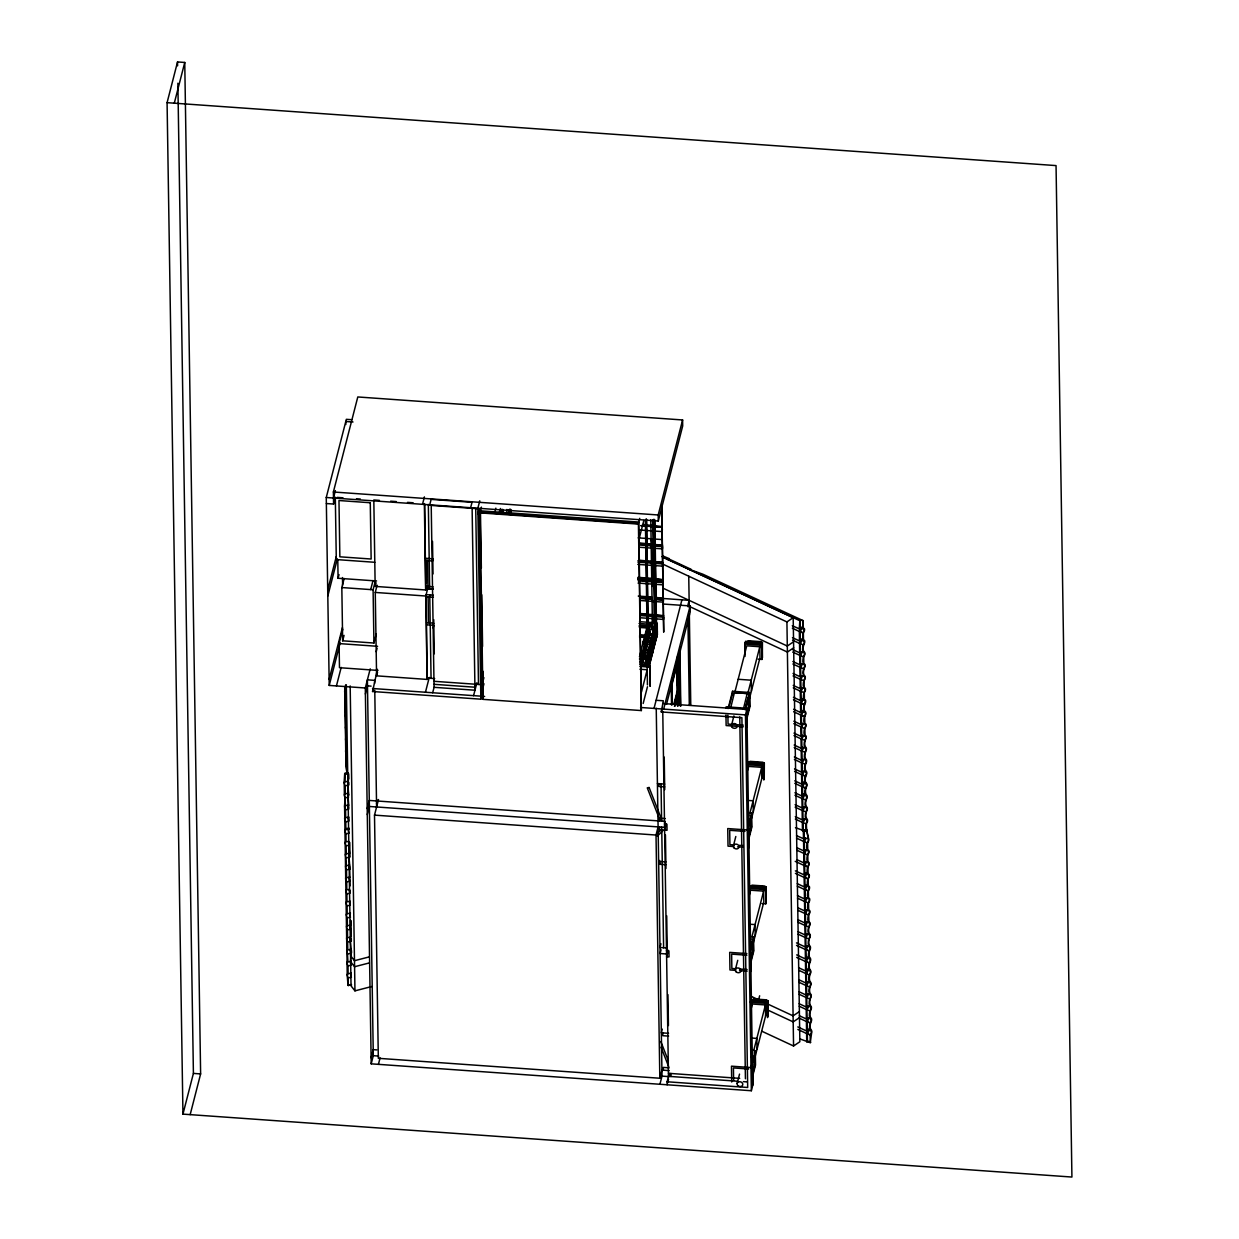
<?xml version="1.0" encoding="UTF-8"?>
<svg xmlns="http://www.w3.org/2000/svg" width="1239" height="1239" viewBox="0 0 1239 1239"><rect width="100%" height="100%" fill="white"/><g stroke="black" fill="none" stroke-linecap="round" stroke-linejoin="round"><path stroke-width="1.5" d="M661.874 512.884L662.06 510.669M662.354 529.394L662.168 531.593L639.138 529.967M662.276 528.511L662.106 527.287L640.997 525.801M655.261 580.022L663.159 581.23L655.431 581.23M663.454 599.939L655.772 599.397L663.454 599.924L663.283 602.139L640.253 600.512M350.018 902.426L350.018 903.216M167.079 102.667L1056.046 165.592L1071.921 1177.05L182.954 1114.124L167.079 102.667L177.533 61.95L184.75 62.461L200.625 1073.919L190.171 1114.635M174.296 103.178L184.75 62.461M370.229 668.828L365.304 687.986L329.218 685.43L326.26 497.505L346.347 419.324L351.752 419.696M326.368 503.545L333.585 504.041L333.384 491.991L357.792 396.96L682.596 419.959L682.689 425.984L658.296 521.015L326.26 497.505M333.492 498.016L335.382 490.598M333.585 504.041L335.32 497.257L336.296 559.563L374.798 562.289M182.954 1114.124L193.408 1073.408L177.874 83.23M327.716 589.965L336.28 556.59M327.808 595.99L337.333 558.913M376.563 580.983L338.077 578.257L339.006 574.633M376.253 633.981L373.93 643.026L342.661 640.811L341.825 587.549L344.148 578.505M329.125 679.406L342.444 627.492M377.972 670.423L339.471 667.697L339.099 643.583L342.816 629.102M329.218 685.43L340.167 642.793M342.661 640.811L344.055 635.39M336.435 685.941L341.19 667.403M370.693 589.594L373.016 580.549M373.93 643.026L373.094 589.764L375.432 580.719M424.729 504.134L425.705 589.981L375.169 586.403L376.098 582.795M433.356 595.169L426.139 594.658L427.099 679.421L376.579 675.844L375.262 592.443L377.121 585.195M365.397 694.01L367.487 685.864L371.096 686.127M376.207 651.729L377.136 648.105M482.513 692.663L480.84 699.183L372.567 691.517L377.446 669.339M372.567 691.517L373.404 688.249M376.579 675.844L377.508 672.235M422.514 504.319L424.404 496.901M429.732 504.831L431.126 499.394L472.028 502.291L470.634 507.727M427.068 560.183L426.139 564.566M426.17 566.982L426.185 567.71M426.231 570.11L426.231 570.838M426.278 573.967L426.278 573.254M426.34 577.111L426.324 576.383M367.193 808.571L369.284 800.44L665.219 821.38M426.371 579.527L426.386 580.239M432.101 561.499L432.798 558.789M367.286 814.612L369.377 806.465L665.328 827.404M427.099 679.421L425.798 596.021L428.028 587.301M376.548 803.956L377.508 800.239M669.137 1070.604L661.92 1070.093L659.829 1078.24L378.329 1058.307L374.503 815.123L378.514 799.527M433.139 628.034L433.836 625.323L426.619 624.812M425.457 692.245L429.267 677.408M479.756 500.819L477.851 508.238L480.84 699.183M477.944 514.262L479.338 508.842L431.218 505.435L434.068 687.32L432.674 692.756M481.352 568.004L480.453 510.824L638.797 522.037L641.337 710.567L482.993 699.354L480.066 512.311L481.398 507.123M494.888 511.846L495.832 508.145M499.425 512.187L500.386 508.486M371.111 1057.812L373.202 1049.665L376.811 1049.913M731.722 1082.003L731.475 1066.175L752.46 1067.662L752.77 1066.516L753.033 1084.094L751.345 1090.738L371.204 1063.836L373.295 1055.69L367.394 679.839L374.612 680.35L374.658 683.37M475.869 683.494L474.924 687.211L434.022 684.315M378.422 1064.347L380.094 1057.827M473.577 695.652L476.876 682.797M480.701 690.138L483.907 677.671M480.794 696.163L483.969 683.758M482.993 699.354L482.962 671.29M641.337 710.567L638.41 523.524L639.742 518.32M639.061 539.027L643.831 520.473M638.147 537.865L651.575 538.81L651.11 540.607L653.154 540.746L653.619 538.965L662.215 539.569M658.296 521.015L658.203 514.975L682.596 419.959M639.789 655.648L648.121 622.675L657.259 623.325L657.351 634.383L655.431 634.26M643.165 644.621L647.486 627.817M646.65 519.559L648.012 626.919L646.309 518.847M639.974 662.013L650.041 622.814L650.088 625.076M642.468 653.727L643.351 650.289L648.802 650.676M646.293 638.797L647.176 635.359L652.628 635.746M640.021 664.274L649.221 627.941M643.056 658.792L641.337 665.467L644.961 665.606M643.986 655.152L646.804 644.187M643.072 659.009L641.43 665.358L641.244 659.117M643.955 655.57L646.897 644.079M648.26 631.178L650.181 631.317L647.78 640.64L650.088 631.425L648.353 631.301M642.158 664.491L643.552 659.009M644.497 655.354L647.3 644.404M648.245 640.764L650.119 633.454M652.798 616.914L652.426 624.425L650.785 519.652M642.22 664.708L645.612 651.497M646.061 649.778L649.453 636.567M650.181 631.317L650.134 633.872L653.665 634.136M644.388 665.823L655.338 623.186M644.605 665.482L655.431 623.31M645.318 664.646L646.185 661.208M647.827 654.873L650.026 646.278M651.652 639.943L654.61 628.436L654.657 631.549M645.596 663.794L647.037 658.203M647.997 654.471L650.862 643.258M651.822 639.525L654.703 628.328M646.34 665.606L657.166 623.434L646.324 665.947M646.851 665.792L657.197 625.463L655.369 625.447M646.789 666.505L657.305 625.587M641.461 692.059L647.192 669.757L639.974 669.246M648.338 666.845L657.398 631.828L655.477 631.689M649.313 665.219L657.336 633.965M649.437 665.219L657.429 634.089L655.508 633.95M649.84 685.988L649.948 665.513L640.331 664.832M643.165 703.489L647.455 686.762M654.022 708.429L681.915 599.831M687.738 605.763L689.132 600.342L655.756 597.957M667.14 1084.775L667.093 1081.771L747.69 1087.47L741.898 717.66L661.285 711.945L662.215 708.336M688.249 606.971L689.178 603.347M663.655 709.111L690.138 605.933L663.159 604.028M672.591 677.872L671.197 683.308L671.538 704.898M673.52 674.248L679.096 652.535M666.536 704.279L690.231 611.973L690.138 605.933M677.764 656.685L677.563 685.817L677.114 657.212M673.877 704.217L677.237 691.099L676.835 665.715L672.034 684.455L672.343 704.402M674.403 703.814L680.056 681.853M674.45 706.338L680.087 684.377M674.914 706.215L677.33 696.845L677.47 705.905M659.829 1078.24L656.02 835.04L658.11 826.893M664.631 830.13L666.257 823.734M659.644 860.47L658.683 864.202L665.901 864.714M660.96 943.762L660 947.494L667.217 948.005L666.706 915.822M661.053 949.786L660.093 953.519L667.31 954.03L667.232 949.508M725.853 707.98L726.147 706.819L747.148 708.305L747.117 727.045M728.098 708.569L732.543 691.269L749.688 692.477L749.905 706.834L746.358 720.68M745.011 656.453L745.104 642.902L762.016 644.11L762.233 658.265L761.939 659.427L758.175 659.148M729.399 705.425L732.264 694.258L733.085 694.32M667.217 948.005L666.52 950.716L668.921 950.886L669.014 956.926L666.613 956.756L668.27 950.298M734.417 692.647L747.194 693.546L734.417 692.647L730.607 708.181L739.729 708.15M735.068 691.393L746.761 645.813L759.817 646.743L759.987 657.677L749.161 699.787M731.552 725.125L733.922 715.91M747.194 693.546L743.385 709.095M747.659 694.041L760.111 645.581M662.276 1029.113L661.332 1032.799L668.549 1033.311M745.228 708.445L748.108 697.278M745.243 709.792L749.688 692.477M761.939 659.427L762.016 644.11M762.14 643.645L762.434 642.483L745.522 641.291L745.212 642.437L762.14 643.645L762.357 657.816L762.434 642.483M746.048 708.507L749.394 695.466L748.588 695.404M751.345 1090.738L745.46 714.888L747.148 708.305M746.358 715.507L748.759 706.199L748.604 697.201M746.699 717.427L749.564 706.245L749.394 695.466M659.922 1084.264L662.013 1076.118L656.236 708.243M667.093 1081.771L669.184 1073.624L669.23 1076.629L662.013 1076.118M747.706 770.131L748.666 766.399L761.706 767.328L761.877 778.262M667.604 1082.979L668.533 1079.355M733.442 845.726L735.811 836.495M747.659 819.722L749.099 814.828M749.998 812.908L762 766.182M747.582 828.643L751.577 813.078L747.767 812.799M763.611 765.857L763.905 764.695L746.993 763.503L746.699 764.649L763.611 765.857L763.828 780.012L763.905 764.695M764.029 764.231L764.324 763.085L747.411 761.877L747.117 763.038L764.029 764.231L764.246 778.402L764.324 763.085M747.938 829.092L751.299 816.067L751.469 826.847L749.068 836.155M751.5 818.654L762.171 777.116L762.14 767.53M749.208 832.376L750.648 826.785L750.524 819.599M749.13 837.812L751.794 827.42L751.577 813.078M749.022 847.631L749.037 828.906L748.743 830.053L727.742 828.566L728.021 846.144L733.751 846.562M749.177 895.797L750.602 890.221L763.642 891.135L763.813 902.069L752.553 945.915M735.377 969.533L737.747 960.318M750.075 941.671L751.035 938.635M751.949 936.715L763.936 889.989M750.029 949.12L751.934 941.671M762.016 903.556L765.779 903.82L765.841 888.502L748.945 887.31M765.965 888.038L766.26 886.892L749.347 885.684L749.053 886.845L765.965 888.038L766.198 902.209L766.26 886.892M750.4 948.997L753.513 936.885L749.703 936.607M750.369 951.041L753.235 939.874L752.414 939.812M750.679 953.86L750.973 952.714L750.958 971.438M750.679 958.041L752.584 950.592L752.445 941.609M750.06 963.694L753.405 950.654L753.235 939.874M750.184 965.073L753.746 951.227L753.513 936.885M765.779 903.82L765.841 888.502M751.438 1007.725L752.383 1004.008L765.423 1004.937L765.594 1015.872M737.174 1083.335L739.528 1074.105M758.376 1000.74L759.646 995.784M751.376 1057.332L752.816 1052.438M753.73 1050.517L765.733 1003.776M766.136 1002.165L766.74 999.858L753.684 998.944M751.299 1066.252L755.294 1050.687L751.5 1050.409M767.328 1003.466L767.638 1002.305L750.726 1001.112L750.431 1002.258L767.328 1003.466L767.561 1017.622L767.638 1002.305M767.762 1001.84L768.056 1000.694L751.128 999.486L750.834 1000.647L767.762 1001.84L767.979 1016.011L768.056 1000.694M751.67 1066.702L755.016 1053.661L755.186 1064.456L752.801 1073.764M755.232 1056.247L765.903 1014.71L765.872 1005.139M752.94 1069.985L754.365 1064.394L754.257 1057.208M752.863 1075.421L755.527 1065.029L755.294 1050.687M654.177 628.916L652.798 630.078L651.389 628.731M347.803 781.189L347.71 781.422A2.447 0.805 75.5 0 0 347.741 783.048L348.562 793.177L344.659 793.951A2.834 0.929 75.5 0 0 344.69 795.841L345.495 805.598L348.748 805.18L347.927 795.066A2.447 0.805 75.5 0 1 347.896 793.425L348.562 793.177M350.25 937.273L350.157 937.505A2.447 0.805 75.5 0 0 350.188 939.131L351.009 949.26L347.106 950.034A2.834 0.929 75.5 0 0 347.137 951.924L347.028 961.418A3.655 1.193 75.5 0 0 347.059 963.865L347.214 973.42A3.655 1.193 75.5 0 0 347.245 975.867L348.02 985.33L351.566 985.067M350.823 973.296L350.73 973.529A2.447 0.805 75.5 0 0 350.745 975.155L351.164 976.549M351.241 974.288L351.272 975.713M810.275 1042.665L811.622 1033.016A3.655 1.967 -65.1 0 0 811.591 1030.569C809.33 1028.416 809.934 1023.848 811.437 1021.013A3.655 1.967 -65.1 0 0 811.406 1018.566C809.144 1016.414 809.748 1011.845 811.251 1009.011A3.655 1.967 -65.1 0 0 811.22 1006.564C808.959 1004.411 809.563 999.842 811.065 996.992A3.655 1.967 -65.1 0 0 811.018 994.561C808.757 992.393 809.377 987.839 810.879 984.99A3.655 1.967 -65.1 0 0 810.833 982.542C808.571 980.39 809.175 975.821 810.693 972.987A3.655 1.967 -65.1 0 0 810.647 970.54C808.386 968.387 808.99 963.818 810.492 960.984A3.655 1.967 -65.1 0 0 810.461 958.537C808.2 956.384 808.804 951.815 810.306 948.966A3.655 1.967 -65.1 0 0 810.275 946.534C808.014 944.381 808.618 939.812 810.12 936.963A3.655 1.967 -65.1 0 0 810.089 934.531C807.828 932.363 808.432 927.794 809.934 924.96A3.655 1.967 -65.1 0 0 809.888 922.513L808.928 921.831L808.742 915.017L809.748 912.957A3.655 1.967 -65.1 0 0 809.702 910.51L808.664 909.844L808.556 903.014L809.563 900.954A3.655 1.967 -65.1 0 0 809.516 898.507L808.478 897.826L808.37 891.011L809.377 888.936A3.655 1.967 -65.1 0 0 809.33 886.505L808.293 885.823L808.184 878.993L809.175 876.933A3.655 1.967 -65.1 0 0 809.144 874.486L808.091 873.82L807.983 866.99L808.99 864.93A3.655 1.967 -65.1 0 0 808.959 862.483L807.905 861.817L807.797 854.987L808.804 852.928A3.655 1.967 -65.1 0 0 808.773 850.481L807.72 849.799L807.611 842.985L808.618 840.909A3.655 1.967 -65.1 0 0 808.571 838.478C805.551 826.847 806.419 825.824 808.153 839.035A2.834 1.518 -65.1 0 1 808.184 840.925C806.666 843.914 805.66 849.211 808.339 851.054A2.834 1.518 -65.1 0 1 808.37 852.943C806.852 855.932 805.861 861.229 808.525 863.056A2.834 1.518 -65.1 0 1 808.556 864.946C807.038 867.935 806.047 873.232 808.726 875.059A2.834 1.518 -65.1 0 1 808.742 876.949C807.239 879.938 806.233 885.235 808.912 887.062A2.834 1.518 -65.1 0 1 808.943 888.952C807.425 891.941 806.419 897.237 809.098 899.065A2.834 1.518 -65.1 0 1 809.129 900.954C807.611 903.959 806.604 909.256 809.284 911.083A2.834 1.518 -65.1 0 1 809.315 912.973C807.797 915.962 806.79 921.258 809.47 923.086A2.834 1.518 -65.1 0 1 809.501 924.975C807.983 927.965 806.992 933.261 809.656 935.089A2.834 1.518 -65.1 0 1 809.686 936.978C808.169 939.967 807.178 945.264 809.857 947.092A2.834 1.518 -65.1 0 1 809.872 948.981C808.37 951.986 807.363 957.267 810.043 959.11A2.834 1.518 -65.1 0 1 810.074 960.999C808.556 963.988 807.549 969.285 810.229 971.113A2.834 1.518 -65.1 0 1 810.26 973.002C808.742 975.991 807.735 981.288 810.414 983.116A2.834 1.518 -65.1 0 1 810.445 985.005C808.928 987.994 807.921 993.291 810.6 995.118A2.834 1.518 -65.1 0 1 810.631 997.008C809.113 999.997 808.122 1005.294 810.786 1007.121A2.834 1.518 -65.1 0 1 810.817 1009.011C809.299 1012.015 808.308 1017.312 810.972 1019.139A2.834 1.518 -65.1 0 1 811.003 1021.029C809.485 1024.018 808.494 1029.315 811.173 1031.142A2.834 1.518 -65.1 0 1 811.204 1033.032L810.151 1034.952L810.275 1042.665L799.728 1038.855M795.469 827.667L803.182 830.424C809.547 834.312 804.529 824.864 807.363 821.891A3.624 1.951 -65.1 0 0 807.332 819.459C805.071 817.322 805.675 812.769 807.178 809.95A3.624 1.951 -65.1 0 0 807.147 807.534C804.885 805.396 805.489 800.843 806.992 798.024A3.624 1.951 -65.1 0 0 806.961 795.593C804.7 793.471 805.304 788.918 806.806 786.099A3.624 1.951 -65.1 0 0 806.775 783.668C804.111 781.824 805.226 776.946 806.62 774.158A3.624 1.951 -65.1 0 0 806.574 771.727C804.312 769.605 804.932 765.052 806.434 762.233A3.624 1.951 -65.1 0 0 806.388 759.801C804.126 757.679 804.746 753.126 806.248 750.307A3.624 1.951 -65.1 0 0 806.202 747.876C803.941 745.739 804.56 741.185 806.062 738.367A3.624 1.951 -65.1 0 0 806.016 735.935L805.056 735.269L804.87 728.501L805.877 726.441A3.624 1.951 -65.1 0 0 805.83 724.01L804.87 723.328L804.684 716.56L805.675 714.5A3.624 1.951 -65.1 0 0 805.644 712.084C802.98 710.241 804.096 705.363 805.489 702.575A3.624 1.951 -65.1 0 0 805.458 700.143L804.405 699.477L804.312 692.709L805.304 690.65A3.624 1.951 -65.1 0 0 805.273 688.218L804.219 687.552L804.111 680.769L805.118 678.709A3.624 1.951 -65.1 0 0 805.087 676.293C802.423 674.45 803.538 669.571 804.932 666.783A3.624 1.951 -65.1 0 0 804.901 664.352L803.848 663.686L803.739 656.918L804.746 654.858A3.624 1.951 -65.1 0 0 804.715 652.426C802.051 650.583 803.166 645.705 804.56 642.917A3.624 1.951 -65.1 0 0 804.529 640.501L803.476 639.835L803.368 633.052L804.374 630.992A3.624 1.951 -65.1 0 0 804.328 628.56L799.976 626.64M652.659 622.969L653.526 622.241M806.728 1042.107L806.589 1033.496L807.782 1031.421L806.558 1030.987L806.403 1021.478L807.596 1019.403L806.372 1018.985L806.217 1009.475L807.41 1007.4L806.171 1006.982L806.031 997.472L807.224 995.397L805.985 994.979L805.846 985.47L807.038 983.394L805.799 982.961L805.644 973.467L806.852 971.391L805.613 970.958L805.458 961.449L806.666 959.373L805.427 958.955L805.273 949.446L806.465 947.37L805.242 946.952L805.087 937.443L806.279 935.368L805.04 934.934L804.901 925.44L806.093 923.365L804.854 922.931L804.715 913.422L805.908 911.346L804.669 910.928L804.514 901.419L805.722 899.344L804.483 898.925L804.328 889.416L805.536 887.341L804.297 886.923L804.142 877.413L805.335 875.338L804.111 874.904L803.956 865.411L805.149 863.335L803.91 862.902L803.77 853.392L804.963 851.317L803.724 850.899L803.584 841.389L804.777 839.314L796.538 835.644M807.255 850.574L804.436 849.722L804.312 841.591L805.381 839.732A2.447 1.316 -65.1 0 0 805.35 838.106L804.25 837.719L804.126 829.789L803.399 830.285M807.441 862.576L804.622 861.725L804.498 853.594L805.567 851.735A2.447 1.316 -65.1 0 0 805.536 850.109L804.436 849.722M807.627 874.579L804.808 873.743L804.684 865.596L805.753 863.738A2.447 1.316 -65.1 0 0 805.737 862.112L805.35 861.709M807.983 866.99L804.669 865.488M807.828 886.597L805.009 885.746L804.87 877.599L805.939 875.756A2.447 1.316 -65.1 0 0 805.923 874.115L804.808 873.743M808.184 878.993L804.854 877.491M808.014 898.6L805.195 897.748L805.071 889.617L806.14 887.759A2.447 1.316 -65.1 0 0 806.109 886.117L805.009 885.746M808.37 891.011L805.04 889.494M808.2 910.603L805.381 909.751L805.257 901.62L806.326 899.762A2.447 1.316 -65.1 0 0 806.295 898.136L805.195 897.748M808.386 922.606L805.567 921.754L805.443 913.623L806.512 911.765A2.447 1.316 -65.1 0 0 806.481 910.138L805.381 909.751M808.571 934.609L805.753 933.772L805.629 925.626L806.697 923.767A2.447 1.316 -65.1 0 0 806.666 922.141L805.567 921.754M808.757 946.627L805.939 945.775L805.815 937.644L806.883 935.786A2.447 1.316 -65.1 0 0 806.868 934.144L805.753 933.772M809.33 982.635L806.512 981.799L806.388 973.653L807.456 971.794A2.447 1.316 -65.1 0 0 807.425 970.168L806.326 969.781L806.186 961.65L807.27 959.791A2.447 1.316 -65.1 0 0 807.239 958.165L806.14 957.778L806 949.647L807.069 947.789A2.447 1.316 -65.1 0 0 807.054 946.162L805.939 945.775M809.516 994.654L806.697 993.802L806.574 985.655L807.642 983.812A2.447 1.316 -65.1 0 0 807.611 982.171L807.441 981.923M809.702 1006.657L806.883 1005.805L806.759 997.674L807.828 995.815A2.447 1.316 -65.1 0 0 807.797 994.174L806.697 993.802M809.888 1018.659L807.069 1017.808L806.945 1009.677L808.014 1007.818A2.447 1.316 -65.1 0 0 807.983 1006.192L806.883 1005.805M802.469 830.92L802.33 822.355L803.522 820.295L802.299 819.877L802.144 810.43L803.337 808.355L802.098 807.936L801.958 798.505L803.151 796.429L801.912 796.011L801.772 786.564L802.965 784.504L801.726 784.086L801.587 774.638L802.779 772.563L801.54 772.145L801.401 762.697L802.593 760.638L801.354 760.219L801.215 750.772L802.407 748.712L801.168 748.294L801.014 738.847L802.222 736.771L800.983 736.353L800.828 726.906L802.036 724.846L800.797 724.428L800.642 714.98L801.85 712.921L800.611 712.502L800.456 703.055L801.648 700.98L800.425 700.562L800.27 691.114L801.463 689.054L800.239 688.636L800.084 679.189L801.277 677.129L800.053 676.711L799.898 667.263L801.091 665.188L799.852 664.77L799.713 655.323L800.905 653.263L799.666 652.845L799.527 643.397L800.719 641.337L799.48 640.919L799.341 631.472L800.533 629.397L792.294 625.741M806 831.477L805.892 823.811L806.93 821.906A2.803 1.502 -65.1 0 0 806.899 820.017C804.235 818.22 805.226 812.939 806.744 809.965A2.803 1.502 -65.1 0 0 806.713 808.091C804.049 806.295 805.04 801.014 806.558 798.04A2.803 1.502 -65.1 0 0 806.527 796.166C803.863 794.354 804.854 789.073 806.372 786.115A2.803 1.502 -65.1 0 0 806.341 784.225C803.677 782.428 804.669 777.147 806.186 774.174A2.803 1.502 -65.1 0 0 806.155 772.3C803.476 770.503 804.483 765.222 806 762.248A2.803 1.502 -65.1 0 0 805.97 760.374C803.29 758.562 804.297 753.281 805.815 750.307A2.803 1.502 -65.1 0 0 805.784 748.433C803.104 746.637 804.111 741.356 805.629 738.382A2.803 1.502 -65.1 0 0 805.598 736.508C802.918 734.712 803.925 729.43 805.443 726.457A2.803 1.502 -65.1 0 0 805.412 724.583C802.733 722.771 803.739 717.489 805.257 714.516A2.803 1.502 -65.1 0 0 805.226 712.642C802.547 710.845 803.553 705.564 805.071 702.59A2.803 1.502 -65.1 0 0 805.04 700.716C802.361 698.92 803.368 693.639 804.87 690.665A2.803 1.502 -65.1 0 0 804.854 688.791C802.175 686.979 803.182 681.698 804.684 678.724A2.803 1.502 -65.1 0 0 804.653 676.85C801.989 675.054 802.98 669.772 804.498 666.799A2.803 1.502 -65.1 0 0 804.467 664.925C801.803 663.128 802.795 657.847 804.312 654.873A2.803 1.502 -65.1 0 0 804.281 652.999C801.618 651.187 802.609 645.906 804.126 642.933A2.803 1.502 -65.1 0 0 804.096 641.059L800.193 639.742L800.069 631.658L801.137 629.815A2.416 1.301 -65.1 0 0 801.106 628.188L800.007 627.817L799.883 619.934L803.182 620.677L702.776 574.168L687.599 568.747M803.011 640.594L802.887 632.928L803.941 631.007A2.803 1.502 -65.1 0 0 803.91 629.133L800.007 627.817M803.368 633.052L800.053 631.534M803.197 652.519L800.379 651.668L800.255 643.583L801.323 641.74A2.416 1.301 -65.1 0 0 801.292 640.114L801.137 639.866M803.383 664.46L800.564 663.608L800.44 655.524L801.509 653.665A2.416 1.301 -65.1 0 0 801.478 652.055L800.379 651.668M803.569 676.386L800.75 675.534L800.626 667.449L801.695 665.606A2.416 1.301 -65.1 0 0 801.679 663.98L800.564 663.608M803.755 688.311L800.936 687.459L800.812 679.39L801.881 677.532A2.416 1.301 -65.1 0 0 801.865 675.905L800.75 675.534M803.956 700.252L801.137 699.4L800.998 691.316L802.067 689.457A2.416 1.301 -65.1 0 0 802.051 687.846L800.936 687.459M804.142 712.177L801.323 711.325L801.184 703.241L802.253 701.398A2.416 1.301 -65.1 0 0 802.237 699.772L801.137 699.4M804.684 716.56L801.354 715.058L802.454 713.323A2.416 1.301 -65.1 0 0 802.423 711.697L801.323 711.325M804.514 736.043L801.695 735.192L801.571 727.107L802.64 725.249A2.416 1.301 -65.1 0 0 802.609 723.638L801.509 723.266L801.385 715.182L804.204 716.436M804.7 747.969L801.881 747.117L801.757 739.033L802.826 737.19A2.416 1.301 -65.1 0 0 802.795 735.563L802.624 735.316M804.885 759.894L802.067 759.058L801.943 750.973L803.011 749.115A2.416 1.301 -65.1 0 0 802.98 747.489L801.881 747.117M805.071 771.835L802.253 770.983L802.129 762.899L803.197 761.04A2.416 1.301 -65.1 0 0 803.166 759.43L802.067 759.058M805.443 795.686L802.624 794.849L802.5 786.765L803.569 784.907A2.416 1.301 -65.1 0 0 803.538 783.28L802.438 782.909L802.314 774.824L803.383 772.981A2.416 1.301 -65.1 0 0 803.352 771.355L802.253 770.983M805.629 807.627L802.81 806.775L802.686 798.69L803.755 796.832A2.416 1.301 -65.1 0 0 803.724 795.221L802.624 794.849M805.815 819.552L802.996 818.7L802.872 810.616L803.941 808.773A2.416 1.301 -65.1 0 0 803.925 807.147L802.81 806.775M803.538 838.896L803.058 822.557L804.126 820.698A2.416 1.301 -65.1 0 0 804.111 819.072L802.996 818.7M348.686 806.202L348.717 807.828M348.5 817.074L348.283 817.446A2.447 0.805 75.5 0 0 348.298 819.072L348.717 820.466M348.794 818.22L348.763 819.397M350.002 913.128L349.785 913.499A2.447 0.805 75.5 0 0 349.801 915.125L350.048 916.086M657.166 833.723L661.192 829.805L662.71 830.92L657.336 836.155M667.898 559.61L669.308 558.665L662.664 555.893M691.145 569.321L668.843 558.975M799.294 628.978L799.883 619.934M762.016 1031.313L793.564 1045.995L786.92 621.916L793.192 617.672L661.967 556.59M793.58 641.787L787.292 646.03L662.911 588.138M793.672 647.811L787.385 652.055L689.225 606.367L688.745 576.212M799.372 1011.597L793.099 1015.841L766.802 1003.605M799.465 1017.637L793.192 1021.881L766.895 1009.646M793.564 1045.995L799.852 1041.751L793.192 617.672M345.309 793.595L345.185 785.882L348.438 785.03M347.028 952.59L346.874 951.862A3.655 1.193 75.5 0 1 346.827 949.415L346.688 939.843A3.655 1.193 75.5 0 1 346.641 937.412L346.502 927.841A3.655 1.193 75.5 0 1 346.455 925.409L346.3 915.838A3.655 1.193 75.5 0 1 346.27 913.391L346.115 903.835A3.655 1.193 75.5 0 1 346.084 901.388L345.929 891.832A3.655 1.193 75.5 0 1 345.898 889.385L345.743 879.814A3.655 1.193 75.5 0 1 345.696 877.382L345.557 867.811A3.655 1.193 75.5 0 1 345.511 865.364L345.371 855.808A3.655 1.193 75.5 0 1 345.325 853.361L345.17 843.805A3.655 1.193 75.5 0 1 345.139 841.358L344.984 831.787A3.655 1.193 75.5 0 1 344.953 829.356L344.798 819.784A3.655 1.193 75.5 0 1 344.767 817.353L344.612 807.782A3.655 1.193 75.5 0 1 344.581 805.335L345.092 797.962L348.624 797.049M348.933 817.182L345.681 817.601L345.557 809.888L348.809 809.052L348.113 807.069A2.447 0.805 75.5 0 1 348.082 805.443L348.748 805.18M349.119 829.185L345.867 829.619L345.743 821.891L348.995 821.054M349.506 853.206L348.84 853.454A2.447 0.805 75.5 0 0 348.871 855.096L349.692 865.209L346.44 865.627L345.635 855.87A2.834 0.929 75.5 0 1 345.604 853.981L349.506 853.206L348.686 843.093A2.447 0.805 75.5 0 1 348.655 841.451L346.053 841.622L345.944 833.909L349.181 833.057M346.254 853.625L346.13 845.912L349.383 845.075M346.316 857.915L349.568 857.078M349.754 869.081L349.878 877.212L346.626 877.646L346.502 869.917L349.754 869.081L349.057 867.099A2.447 0.805 75.5 0 1 349.026 865.472L349.692 865.209M350.25 901.233L346.997 901.651L346.874 893.939L350.126 893.087L349.429 891.12A2.447 0.805 75.5 0 1 349.413 889.478L346.812 889.648L346.688 881.92L349.94 881.084L349.243 879.101A2.447 0.805 75.5 0 1 349.212 877.475L349.878 877.212M350.451 913.236L347.183 913.654L347.075 905.941L350.312 905.105M350.56 920.36L350.637 925.239L347.385 925.657L347.261 917.944L350.498 917.108M350.699 929.111L350.823 937.242L347.57 937.675L347.447 929.947L350.699 929.111L350.002 927.128A2.447 0.805 75.5 0 1 349.971 925.502L350.637 925.239M347.756 949.678L347.632 941.965L350.885 941.113M347.54 954.045L351.071 953.132L350.374 951.149A2.447 0.805 75.5 0 1 350.343 949.508L351.009 949.26M369.315 956.88L354.493 960.705L350.575 955.734M351.102 973.142L348.128 973.684L348.004 965.971L351.257 965.135L350.56 963.152A2.447 0.805 75.5 0 1 350.529 961.526L351.071 953.132M369.423 962.904L354.586 966.73L350.668 961.774M348.314 985.702L348.205 977.974L351.442 977.137M346.316 684.826L351.04 985.888L354.958 990.859L371.654 986.538M345.092 797.962L344.427 795.779A3.655 1.193 75.5 0 1 344.38 793.332L344.241 783.776A3.655 1.193 75.5 0 1 344.194 781.329L344.705 773.492L348.113 772.733M348.02 985.33L351.442 984.556M344.705 773.492L348.252 773.244L348.376 781.159L344.473 781.948A2.834 0.929 75.5 0 0 344.504 783.838L345.185 785.882M345.573 828.798L348.98 828.132M805.908 794.927L802.593 793.672M809.408 957.855L806.093 956.601M809.609 969.874L806.279 968.604M807.797 1017.792L808.184 1018.195A2.447 1.316 -65.1 0 1 808.2 1019.821L807.131 1021.679L807.27 1029.81L808.37 1030.198A2.447 1.316 -65.1 0 1 808.386 1031.824L807.317 1033.682L807.441 1041.612M810.538 1029.903L807.224 1028.649M348.84 829.061L348.469 829.449A2.447 0.805 75.5 0 0 348.484 831.075L348.732 832.035M349.816 878.234L349.847 879.876M350.002 890.237L350.033 891.879M351.133 962.269L351.164 963.911M348.004 965.971L347.323 963.927A2.834 0.929 75.5 0 1 347.292 962.037L351.195 961.263M353.007 422.003L345.789 421.492L345.836 424.512M333.384 491.991L658.203 514.975M337.24 497.397L343.017 497.799M356.491 498.759L360.348 499.038M379.428 500.386L373.822 499.983L375.169 586.403M390.657 501.176L396.279 501.578M407.507 502.368L413.114 502.771M480.066 512.311L638.41 523.524M480.082 512.884L638.41 524.097M642.886 524.5L662.307 526.529M640.981 525.537L662.106 527.024M639.339 542.945L662.602 545.237L639.556 543.611M639.587 545.052L662.617 546.662L662.447 548.877L639.417 547.251M639.618 560.229L662.865 562.506L637.915 560.74M637.93 562.181L662.896 563.946L662.71 566.146L637.76 564.38M425.566 558.278L432.798 558.835M425.612 560.338L427.532 560.462L427.935 586.589L426.015 586.465M432.829 560.849L427.532 560.864M426.015 561.267L426.355 583.368M637.961 577.359L651.404 578.303M655.245 578.582L663.144 579.79L655.462 579.248M638.178 578.024L651.621 578.954M637.992 578.536L651.42 579.465M655.261 579.759L662.942 580.286M637.992 578.799L651.435 579.744M638.209 579.465L651.652 580.394M655.477 580.688L663.159 581.215M638.162 580.007L651.606 580.952M638.224 580.905L651.668 581.834M655.508 582.129L663.19 582.655L663.004 584.87L655.338 584.328M638.054 583.104L651.497 584.034M638.255 596.083L651.699 597.012M655.539 597.306L663.423 598.499M640.393 596.873L651.915 597.678M640.424 598.298L651.946 599.118L640.424 598.313M427.935 586.186L433.232 586.976M426.046 588.463L433.263 588.974M426.046 588.633L433.263 589.144M341.825 587.549L373.094 589.764M375.262 592.443L425.798 596.021M426.17 596.671L428.105 596.811L428.508 622.938L426.588 622.799M433.387 597.183L428.105 597.213M640.455 613.491L663.701 615.783L640.671 614.141M640.687 615.582L663.732 617.208L663.546 619.423L640.517 617.781M639.51 621.684L652.891 622.628M648.043 622.969L657.181 623.62M639.045 623.48L646.696 624.022M639.68 625.122L648.322 625.726M649.282 625.803L656.5 626.314L654.827 520.132M647.455 625.788L649.19 625.896M654.672 626.299L656.407 626.407M639.092 625.881L644.822 626.284M639.37 626.314L656.19 627.507M639.386 627.445L647.068 627.987M648.229 629.257L654.3 629.629L654.269 627.368M655.57 631.813L657.305 631.936M650.212 633.578L653.743 633.826M748.077 640.733L761.118 641.663M652.938 634.554L649.406 634.306L649.313 628.065M639.835 634.755L645.581 635.158M654.393 635.87L656.329 636.01M639.525 635.948L645.612 636.288M744.809 644.063L761.722 645.256M639.541 637.078L645.302 637.496M649.143 637.76L652.674 638.008M428.508 622.536L433.805 623.31M649.112 649.484L645.581 649.236L645.488 642.995M650.568 650.8L652.488 650.94M645.302 652.69L648.833 652.938M639.68 655.524L648.833 656.174L648.957 664.677M639.386 656.716L648.524 657.367L648.663 665.87M641.647 657.924L641.647 664.274L645.271 664.414M639.417 658.993L646.634 659.504L646.603 657.228M339.099 643.583L377.601 646.309M639.928 666.412L649.546 667.093M738.181 679.282L751.221 680.196L751.392 691.13M678.182 683.386L679.638 683.479L679.189 654.873M678.229 685.895L679.669 686.003L679.963 705.068M676.556 692.415L677.996 692.524L678.213 705.874M427.455 678.074L434.672 678.585M433.975 681.295L482.095 684.702L479.338 508.842M748.759 706.199L749.564 706.245M656.112 700.283L663.33 700.794L661.285 711.945M434.068 687.32L474.971 690.216L472.121 508.331M662.633 703.504L746.854 709.467L752.739 1085.318M372.521 688.497L484.65 696.426M640.548 707.469L745.46 714.888M743.261 725.156L728.036 724.087L727.897 715.104M743.307 726.766L726.131 725.558L725.961 715.011M749.967 761.335L763.007 762.248M657.429 783.575L664.646 784.086M664.693 786.873L658.916 786.471L658.869 783.668M747.52 800.394L753.111 800.797L753.281 811.731M665.188 818.576L659.411 818.174L659.458 820.977M750.648 826.785L751.469 826.847M664.522 824.09L666.938 824.26L667.031 830.3L659.597 829.805L659.551 827.002M744.933 831.4L729.694 830.316L729.926 844.673L733.736 844.936M374.503 815.123L656.02 835.04M739.451 845.339L743.245 845.618M737.561 846.826L743.292 847.228M665.87 861.91L660.093 861.508L660.139 864.311M751.903 885.142L764.943 886.055M748.65 888.456L765.547 889.664M749.456 924.201L755.047 924.604L755.217 935.538M752.584 950.592L753.405 950.654M746.869 953.596L729.694 952.373L729.957 969.951L735.687 970.369M746.869 955.207L731.645 954.123L731.862 968.48L735.672 968.743M739.482 969.022L747.102 969.564M739.513 970.633L747.148 971.175M751.252 1038.003L756.843 1038.406L757.014 1049.325M668.595 1036.098L662.819 1035.696L662.772 1032.892M754.365 1064.394L755.186 1064.456M748.65 1069.009L733.426 1067.925L733.627 1080.485M669.091 1067.817L663.314 1067.399L663.361 1070.202M668.441 1073.315L739.698 1078.364M737.639 1081.229L668.487 1076.335L662.757 711.449M743.369 1081.632L747.179 1081.91M373.295 1055.69L378.7 1056.077M193.408 1073.408L200.625 1073.919M801.509 723.266L804.328 724.103M802.438 782.909L805.257 783.76M804.25 837.719L807.069 838.571M806.14 957.778L808.959 958.63M806.326 969.781L809.144 970.633M807.27 1029.81L810.089 1030.662M804.777 872.566L808.091 873.82M804.963 884.569L808.293 885.823M800.162 638.565L803.476 639.835M801.091 698.223L804.405 699.477M801.277 710.164L804.607 711.418M802.407 781.747L805.722 783.002M803.151 829.774L806.481 831.168M807.425 1040.961L810.74 1042.355M800.069 631.658L802.887 632.928M800.255 643.583L803.073 644.853M800.44 655.524L803.275 656.778M800.626 667.449L803.461 668.719M800.812 679.39L803.646 680.645M800.998 691.316L803.832 692.57M801.184 703.241L804.018 704.511M801.571 727.107L804.39 728.377M801.757 739.033L804.576 740.303M801.943 750.973L804.761 752.228M802.129 762.899L804.947 764.169M805.133 776.094L802.314 774.824L805.613 776.218M802.5 786.765L805.319 788.019M802.686 798.69L805.52 799.96M802.872 810.616L805.706 811.886M803.058 822.557L805.892 823.811M804.312 841.591L807.131 842.845M804.498 853.594L807.317 854.864M804.684 865.596L807.518 866.866M804.87 877.599L807.704 878.869M805.071 889.617L807.89 890.872M805.257 901.62L808.076 902.89M805.443 913.623L808.262 914.893M805.629 925.626L808.447 926.896M805.815 937.644L808.649 938.899M808.835 950.917L806 949.647L809.315 951.041M809.021 962.92L806.186 961.65L809.501 963.044M806.388 973.653L809.206 974.923M806.574 985.655L809.392 986.925M806.759 997.674L809.578 998.928M806.945 1009.677L809.779 1010.947M809.965 1022.949L807.131 1021.679L810.445 1023.073M810.151 1034.952L807.317 1033.682L810.631 1035.076M801.168 703.117L804.498 704.635M802.485 786.641L805.799 788.143M348.84 782.428L348.871 784.922M349.026 794.431L348.531 795.825M345.495 805.598L344.845 805.954A2.834 0.929 75.5 0 0 344.876 807.843M345.681 817.601L345.031 817.957A2.834 0.929 75.5 0 0 345.062 819.846L345.743 821.891M345.867 829.619L345.216 829.96A2.834 0.929 75.5 0 0 345.247 831.849L345.944 833.909M349.77 842.458L350.002 856.954M346.053 841.622L345.418 841.978A2.834 0.929 75.5 0 0 345.433 843.867L346.13 845.912M350.157 866.464L350.188 868.973M346.44 865.627L345.789 865.984A2.834 0.929 75.5 0 0 345.82 867.873L346.502 869.917M346.626 877.646L345.975 877.986A2.834 0.929 75.5 0 0 346.006 879.876L346.688 881.92M346.812 889.648L346.161 890.005A2.834 0.929 75.5 0 0 346.192 891.894L346.874 893.939M346.997 901.651L346.347 902.007A2.834 0.929 75.5 0 0 346.378 903.897L347.075 905.941M347.183 913.654L346.548 914.01A2.834 0.929 75.5 0 0 346.564 915.9L347.261 917.944M347.385 925.657L346.734 926.013A2.834 0.929 75.5 0 0 346.765 927.903L347.447 929.947M351.287 938.496L351.318 941.005M347.57 937.675L346.92 938.016A2.834 0.929 75.5 0 0 346.951 939.921L347.632 941.965M351.473 950.514L351.504 953.008M348.128 973.684L347.478 974.04A2.834 0.929 75.5 0 0 347.509 975.929L348.205 977.974M663.097 557.395L799.17 620.429M792.341 628.219L799.341 631.472M792.48 637.667L799.48 640.919M792.526 640.16L799.527 643.397M792.666 649.608L799.666 652.845M792.712 652.086L799.713 655.323M792.852 661.533L799.852 664.77M792.898 664.011L799.898 667.263M793.037 673.458L800.053 676.711M793.084 675.952L800.084 679.189M793.239 685.399L800.239 688.636M793.27 687.877L800.27 691.114M793.425 697.325L800.425 700.562M793.456 699.803L800.456 703.055M793.61 709.25L800.611 712.502M793.641 711.744L800.642 714.98M793.796 721.191L800.797 724.428M793.827 723.669L800.828 726.906M793.982 733.116L800.983 736.353M794.013 735.594L801.014 738.847M794.168 745.042L801.168 748.294M794.214 747.535L801.215 750.772M794.354 756.983L801.354 760.219M794.4 759.461L801.401 762.697M794.54 768.908L801.54 772.145M794.586 771.386L801.587 774.638M794.726 780.833L801.726 784.086M794.772 783.327L801.772 786.564M794.911 792.774L801.912 796.011M794.958 795.252L801.958 798.505M795.097 804.7L802.098 807.936M795.144 807.178L802.144 810.43M795.299 816.625L802.299 819.877M795.33 819.118L802.33 822.355M796.584 838.153L803.584 841.389M796.723 847.646L803.724 850.899M796.77 850.155L803.77 853.392M796.909 859.665L803.91 862.902M795.206 861.353L803.956 865.411M795.361 870.862L804.111 874.904M795.392 873.356L804.142 877.413M797.296 883.67L804.297 886.923M797.327 886.179L804.328 889.416M797.482 895.673L804.483 898.925M797.513 898.182L804.514 901.419M797.668 907.691L804.669 910.928M797.715 910.185L804.715 913.422M797.854 919.694L804.854 922.931M797.901 922.188L804.901 925.44M798.04 931.697L805.04 934.934M798.086 934.191L805.087 937.443M796.491 942.894L805.242 946.952M796.522 945.388L805.273 949.446M796.677 954.897L805.427 958.955M796.708 957.406L805.458 961.449M798.613 967.721L805.613 970.958M798.644 970.214L805.644 973.467M798.799 979.724L805.799 982.961M798.845 982.217L805.846 985.47M798.985 991.727L805.985 994.979M799.031 994.236L806.031 997.472M799.17 1003.729L806.171 1006.982M799.217 1006.238L806.217 1009.475M799.372 1015.748L806.372 1018.985M799.403 1018.241L806.403 1021.478M797.808 1026.93L806.558 1030.987M797.839 1029.439L806.589 1033.496M662.54 564.008L786.92 621.916M751.02 996.264L758.036 999.532M654.626 622.489L655.369 624.007M345.557 809.888L345 808.401M660.805 1041.534L668.425 1060.987M661.053 1047.203L668.673 1066.655M350.033 904.516L349.615 903.123A2.447 0.805 75.5 0 1 349.599 901.481M347.416 953.023L347.942 961.681M803.182 620.677L803.29 627.894M802.702 620.987L802.826 628.669M762.465 768.211L762.527 771.851M766.198 1005.805L766.26 1009.46M745.104 642.902L745.243 651.76M739.76 716.916L745.429 1078.766M732.543 691.269L732.605 694.862M689.349 614.11L690.773 705.053M687.939 619.438L689.302 705.363M679.886 646.773L680.815 705.967M679.591 652.55L680.428 706.354M678.322 691.625L678.523 704.976M677.516 661.394L677.965 689.999M677.625 690.247L677.872 705.502M677.098 663.02L677.547 691.625M677.578 694.15L677.764 705.595M671.724 683.928L672.049 704.898M661.75 504.583L663.748 631.766M670.841 1073.485L670.888 1076.505M661.672 505.28L663.67 632.06M664.212 757.044L664.724 789.677M665.25 822.882L665.358 830.207M665.436 834.869L665.962 868.508M667.945 994.638L668.425 1025.567M661.037 783.822L661.611 821.132M661.719 827.156L663.608 947.742M656.531 628.576L656.67 637.078M654.502 519.435L656.438 628.452M656.221 629.768L656.36 638.271M653.867 520.055L655.23 627.43L653.526 519.358M653.34 521.82L654.068 567.524M654.564 599.908L654.471 624.564L652.829 519.791M651.575 538.81L652.318 586.434M652.829 652.008L652.659 641.244L643.521 640.594L643.552 642.855M652.519 653.201L652.349 642.437L643.211 641.787L643.242 644.048M651.668 622.923L651.714 625.71M651.76 628.312L651.776 629.52M650.429 642.298L650.46 644.559L645.178 644.187L645.271 650.429M649.948 665.513L650.274 686.298M648.973 626.996L649.112 635.499M645.689 519.482L647.378 626.795M645.38 520.674L647.083 629.118M647.145 666.923L647.424 684.873M510.933 509.941L510.979 513.736M510.592 509.244L510.654 513.039M509.957 509.879L510.019 513.674M509.632 509.167L509.694 512.961M508.919 509.616L508.981 513.426M506.875 509.461L506.937 513.271M502.74 509.368L502.802 513.163M502.445 510.561L502.492 514.355M501.78 509.291L501.841 513.085M501.47 510.499L501.532 514.278M481.77 594.782L482.575 646.433M475.73 508.579L478.486 684.439M432.519 541.381L433.031 573.967M433.743 619.67L434.285 653.851M428.338 504.397L429.654 588.881M429.747 594.921L431.064 678.322M424.342 503.561L425.705 589.981M374.767 690.2L376.594 806.976M365.304 687.986L371.204 1063.836M350.172 685.926L354.958 990.859M348.701 773.817L348.779 778.975M351.009 920.794L351.257 936.607M349.94 881.084L350.018 885.962M345.604 684.981L345.046 691.083A2.803 0.914 75.5 0 0 345.077 692.957L345.232 703.009A2.803 0.914 75.5 0 0 345.263 704.883L345.433 714.934A2.803 0.914 75.5 0 0 345.449 716.823L345.619 726.875A2.803 0.914 75.5 0 0 345.65 728.749L345.805 738.8A2.803 0.914 75.5 0 0 345.836 740.674L345.991 750.726A2.803 0.914 75.5 0 0 346.022 752.615L346.177 762.666A2.803 0.914 75.5 0 0 346.208 764.54L347.013 774.251L345.944 764.478A3.624 1.177 75.5 0 1 345.898 762.047L345.758 752.538A3.624 1.177 75.5 0 1 345.712 750.122L345.573 740.612A3.624 1.177 75.5 0 1 345.526 738.181L345.387 728.687A3.624 1.177 75.5 0 1 345.34 726.255L345.185 716.746A3.624 1.177 75.5 0 1 345.154 714.33L345 704.821A3.624 1.177 75.5 0 1 344.969 702.389L344.814 692.895A3.624 1.177 75.5 0 1 344.783 690.464L345.34 686.53M342.506 577.56L342.614 585.211M345 773.864L345.123 781.592M337.782 559.703L338.077 578.257M177.533 61.95L177.595 65.822M646.108 546.027L645.798 547.22L646.758 547.297L647.068 546.089L646.108 546.027M654.285 546.6L653.975 547.808L654.935 547.87L655.245 546.678L654.285 546.6M649.097 787.493L647.269 787.849L659.737 819.691L661.564 819.32L649.097 787.493M370.26 502.74L338.975 500.525L339.858 556.807L371.142 559.021L370.26 502.74M737.948 1085.689A2.896 2.37 14.4 0 0 742.719 1084.946A2.896 2.37 14.4 0 0 739.156 1081.771A2.896 2.37 14.4 0 0 737.948 1085.689M736.167 971.887A2.896 2.37 14.4 0 0 740.937 971.144A2.896 2.37 14.4 0 0 737.375 967.984A2.896 2.37 14.4 0 0 736.167 971.887M734.216 848.08A2.896 2.37 14.4 0 0 738.986 847.337A2.896 2.37 14.4 0 0 735.439 844.162A2.896 2.37 14.4 0 0 734.216 848.08M732.326 727.479A2.896 2.37 14.4 0 0 737.097 726.751A2.896 2.37 14.4 0 0 733.55 723.576A2.896 2.37 14.4 0 0 732.326 727.479"/></g></svg>
